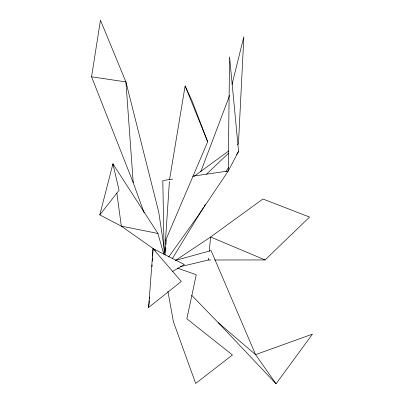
<?xml version="1.0" encoding="UTF-8"?>
<svg xmlns="http://www.w3.org/2000/svg" width="404" height="404" viewBox="0 0 404 404"><rect width="100%" height="100%" fill="white"/><g stroke="black" fill="none" stroke-linecap="round" stroke-linejoin="round"><path stroke-width="0.61" d="M165.069 255.101L165.488 240.703L169.397 181.628M165.64 251.298L165.847 247.536M166.014 244.395L166.256 240.001M152.01 266.706L152.116 264.837M152.333 261.105L152.51 257.994M152.616 256.126L153.05 248.657L184.36 264.504L172.523 271.468M148.616 307.459L153.05 248.657L181.28 281.497L148.616 307.459L149.308 300.707M180.27 266.711L208.413 259.999L208.59 258.136M209.242 251.298L210.61 237.007L262.913 199L309.56 217.074L265.095 259.939L214.711 259.989M149.495 298.864L149.682 297.026M144.172 212.888L133.224 182.709L91.562 76.805L100.45 20.2L125.917 81.921L158.681 211.827L164.877 252.879M169.518 179.745L185.123 85.951L192.021 100.828L207.691 141.779L165.488 240.703M229.29 95.465L228.684 97.914L200.778 171.685M232.022 84.446L243.859 36.708L238.456 143.799L237.547 144.667M155.692 250.328L121.316 226.144L99.783 214.898L112.918 163.852L157.924 233.446L163.731 254.04M192.723 176.184L228.245 171.013L229.573 56.807L238.567 151.439L228.245 171.013L199.601 213.645L168.675 257.01M172.382 258.56L203.596 207.262M204.262 206.202L205.262 204.606M225.912 171.639L228.573 167.387M236.567 154.626L238.567 151.439M218.342 322.786L276.058 383.8L312.438 334.153L255.565 354.631L218.342 322.786L191.733 295.319M99.783 214.898L119.079 190.304L112.918 163.852L113.171 165.721M206.565 174.114L228.437 153.328M193.935 176.432L228.846 150.844M175.528 260.429L210.61 237.007L265.095 259.939M175.503 260.408L211.065 250.571L255.565 354.631L276.058 383.8M172.781 179.088L162.812 180.537L164.15 254.303M208.413 259.999L210.933 259.994M91.562 76.805L125.917 81.921L133.224 182.709M157.924 233.446L121.316 226.144L116.867 193.132M177.356 268.094L196.263 274.745L186.86 318.801L232.441 354.954L195.677 383.446L173.397 321.695L167.928 291.41M185.123 85.951L207.691 141.779"/></g></svg>
